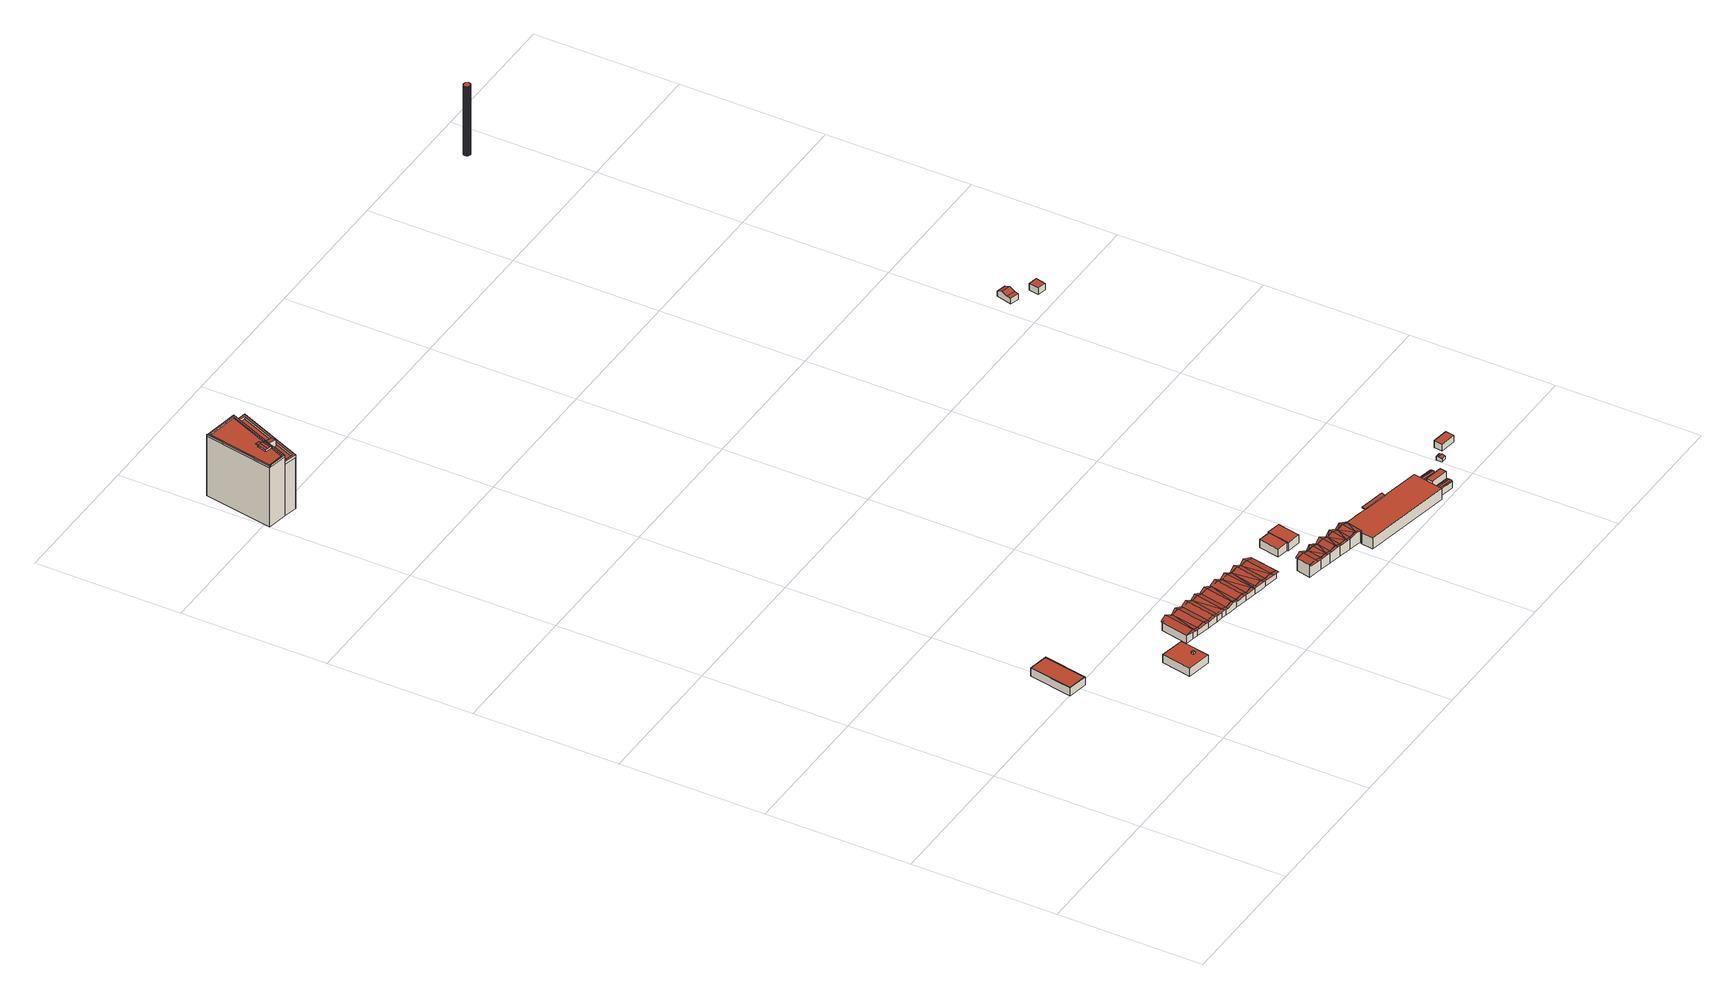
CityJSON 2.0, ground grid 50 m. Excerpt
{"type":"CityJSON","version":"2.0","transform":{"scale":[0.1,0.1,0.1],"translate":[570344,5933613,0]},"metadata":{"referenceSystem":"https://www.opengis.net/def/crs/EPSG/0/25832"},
"CityObjects":{
"building1":{"type":"Building","attributes":{"Grundfläche 2D":"105.972188","Grundhöhe NN":"3.890"},"children":["building1-1","building1-2"],"geometry":[{"type":"Solid","lod":"3","boundaries":[[[[0,1,2,3]],[[4,5,3,2]],[[5,6,0,3]],[[6,7,1,0]],[[7,4,2,1]],[[7,6,5,4]]]],"semantics":{"surfaces":[{"type":"RoofSurface"},{"type":"WallSurface"},{"type":"GroundSurface"}],"values":[[0,1,1,1,1,2]]}}]},
"building1-1":{"type":"BuildingInstallation","parents":["building1"],"geometry":[{"type":"MultiSurface","lod":"3","boundaries":[[[8,9,10,11,12,13]],[[2,3,12,11]],[[3,0,13,12]],[[14,15,9,8]],[[10,9,15,16]]],"semantics":{"surfaces":[{"type":"RoofSurface"},{"type":"WallSurface"}],"values":[0,1,1,1,1]}}]},
"building1-2":{"type":"BuildingInstallation","parents":["building1"],"geometry":[{"type":"MultiSurface","lod":"3","boundaries":[[[13,17,11,10,18,8]],[[16,19,18,10]],[[8,18,19,14]],[[0,1,17,13]],[[1,2,11,17]]],"semantics":{"surfaces":[{"type":"RoofSurface"},{"type":"WallSurface"}],"values":[0,1,1,1,1]}}]},
"building2":{"type":"Building","attributes":{"Grundfläche 2D":"90.471606","Grundhöhe NN":"3.392"},"children":["building2-1","building2-2"],"geometry":[{"type":"Solid","lod":"3","boundaries":[[[[20,21,22,23]],[[21,20,24,25]],[[22,21,25,26]],[[22,26,27,23]],[[20,23,27,24]],[[25,24,27,26]]]],"semantics":{"surfaces":[{"type":"RoofSurface"},{"type":"WallSurface"},{"type":"GroundSurface"}],"values":[[0,1,1,1,1,2]]}}]},
"building2-1":{"type":"BuildingInstallation","parents":["building2"],"geometry":[{"type":"MultiSurface","lod":"3","boundaries":[[[28,29,30,31]],[[31,30,32,33]],[[33,34,28,31]],[[29,28,34,35]],[[35,32,30,29]]],"semantics":{"surfaces":[{"type":"RoofSurface"},{"type":"WallSurface"}],"values":[0,1,1,1,1]}}]},
"building2-2":{"type":"BuildingInstallation","parents":["building2"],"geometry":[{"type":"MultiSurface","lod":"3","boundaries":[[[36,37,38,39]],[[40,41,39,38]],[[41,42,36,39]],[[42,43,37,36]],[[43,40,38,37]],[[43,42,41,40]]],"semantics":{"surfaces":[{"type":"RoofSurface"},{"type":"WallSurface"},{"type":"OuterCeilingSurface"}],"values":[0,1,1,1,1,2]}}]},
"building3":{"type":"Building","attributes":{"Grundfläche 2D":"359.757850","Grundhöhe NN":"0.569"},"children":["building3-1","building3-2","building3-3"],"geometry":[{"type":"Solid","lod":"3","boundaries":[[[[44,45,46,47,48,49,50,51,52,53,54]],[[55,56,57,58,59,60,61,62,63,64,65,66,67,68,69,70,71,72,73]],[[63,62,73,72,74,75]],[[76,77,78,79,80,81,82,83,84,85,86]],[[87,88,89,90,91,92,93,94,95]],[[96,97,98,47,46,45]],[[98,99,48,47]],[[99,100,49,48]],[[80,52,51,50,82,81]],[[53,52,80,79]],[[54,53,79,78]],[[55,73,92,91]],[[91,90,56,55]],[[90,89,57,56]],[[89,88,87,59,58,57]],[[87,95,60,59]],[[95,94,61,60]],[[62,61,94,93]],[[101,102,64,63]],[[102,103,104,66,65,64]],[[104,105,67,66]],[[105,106,107,69,68,67]],[[107,108,70,69]],[[108,109,71,70]],[[109,110,72,71]],[[111,101,63,75]],[[62,93,92,73]],[[110,112,74,72]],[[112,111,75,74]],[[99,98,113,114]],[[100,99,114,115]],[[98,97,96,116,117,113]],[[111,112,118,119]],[[102,101,111,119,120]],[[96,45,44,54,78,77,104,103,102,120,116]],[[104,77,76,105]],[[121,107,106,105,76,86,85]],[[84,122,108,107,121,85]],[[83,82,50,49,109,108,122,84]],[[110,109,49,100,115,118,112]],[[119,118,115,114,113,117,116,120]]]],"semantics":{"surfaces":[{"type":"RoofSurface"},{"type":"WallSurface"},{"type":"GroundSurface"}],"values":[[0,0,0,0,0,1,1,1,1,1,1,1,1,1,1,1,1,1,1,1,1,1,1,1,1,1,1,1,1,1,1,1,1,1,1,1,1,1,1,1,2]]}}]},
"building3-1":{"type":"BuildingInstallation","parents":["building3"],"geometry":[{"type":"MultiSurface","lod":"3","boundaries":[[[123,124,125,126]],[[125,124,127,128]],[[129,128,127,130]],[[124,123,131,132,130,127]],[[129,130,132,133]],[[133,134,135,136,126,125,128,129]],[[136,131,123,126]]],"semantics":{"surfaces":[{"type":"RoofSurface"},{"type":"WallSurface"}],"values":[0,0,0,1,1,1,1]}}]},
"building3-2":{"type":"BuildingInstallation","parents":["building3"],"geometry":[{"type":"MultiSurface","lod":"3","boundaries":[[[137,138,139,140]],[[140,139,141,142]],[[137,140,142,143]],[[138,137,143,144]],[[139,138,144,141]]],"semantics":{"surfaces":[{"type":"RoofSurface"},{"type":"WallSurface"}],"values":[0,1,1,1,1]}}]},
"building3-3":{"type":"BuildingInstallation","parents":["building3"],"geometry":[{"type":"MultiSurface","lod":"3","boundaries":[[[145,146,147,148,122]],[[122,121,149,145]],[[150,151,146,145]],[[151,83,147,146]],[[147,83,84,122,148]],[[121,85,86,149]],[[122,84,85,121]],[[145,149,86,150]]],"semantics":{"surfaces":[{"type":"RoofSurface"},{"type":"WallSurface"}],"values":[0,0,1,1,1,1,1,1]}}]},
"building4":{"type":"Building","attributes":{"Grundfläche 2D":"398.670797","Grundhöhe NN":"3.329"},"geometry":[{"type":"MultiSurface","lod":"3","boundaries":[[[152,153,154,155,156,157,158,159]],[[160,161,156,155,154,153,162,163]],[[164,165,166,167,168]],[[167,169,170,171,172,164,168]],[[164,173,174,165]],[[175,176,172,171,170,169,177,178]],[[176,175,178,177,179,180]],[[181,182,176,180]],[[183,184,185,186,182,181,180,179]],[[157,186,185,184,183,152,159,158]],[[187,188,189,190,191,192,193,194]],[[188,187,194,193,195,196]],[[188,196,197,198]],[[199,200,201,202,203]],[[201,200,199,196,195]],[[199,203,204,205]],[[199,198,197,196]],[[206,207,208,209,210,211,212]],[[210,209,208,207,163,162]],[[207,161,160,163]],[[213,205,204,203,202,214,215]],[[174,173,213,215,214,166,165]],[[216,217,218,219,220,221,222]],[[216,222,221,192,191]],[[216,191,190,189]],[[223,224,225,158,155,160]],[[226,163,154,159,227]],[[228,174,229,171,230,231]],[[232,233,170,168,234,165]],[[175,181,235,236]],[[171,175,236,230]],[[180,237,178,170,233,238]],[[225,239,235,181,185,158]],[[227,159,184,180,238]],[[240,241,190,187,197,242]],[[196,243,194,191,244,245]],[[204,246,242,197,247]],[[248,203,249,200,250,196,245,251]],[[206,212,252,253]],[[208,206,253,254]],[[160,208,254,223]],[[212,209,163,226,252]],[[174,228,246,204,255]],[[232,165,215,203,248]],[[218,256,190,241,257]],[[219,218,257,258]],[[191,259,222,219,258,244]],[[223,254,253,252,226,227,238,233,232,248,251,245,244,258,257,241,240,242,246,228,231,230,236,235,239,225,224]],[[153,152,159,154]],[[153,154,163,162]],[[168,167,166,234]],[[166,165,234]],[[170,169,167,168]],[[169,170,178,177]],[[177,178,237,179]],[[180,179,237]],[[180,184,183,179]],[[184,159,152,183]],[[192,191,194,193]],[[193,194,243,195]],[[196,195,243]],[[250,201,195,196]],[[201,200,249,202]],[[201,250,200]],[[203,202,249]],[[209,210,162,163]],[[212,211,210,209]],[[202,203,215,214]],[[215,165,166,214]],[[220,219,222,221]],[[221,222,259,192]],[[191,192,259]]],"semantics":{"surfaces":[{"type":"RoofSurface"},{"type":"WallSurface"},{"type":"GroundSurface"}],"values":[0,0,0,0,0,0,0,0,0,0,0,0,0,0,0,0,0,0,0,0,0,0,0,0,0,1,1,1,1,1,1,1,1,1,1,1,1,1,1,1,1,1,1,1,1,1,1,2,0,0,0,0,0,0,0,0,0,0,0,0,0,0,0,0,0,0,0,0,0,0,0,0]}}]},
"building5":{"type":"Building","attributes":{"Grundfläche 2D":"70.812912","Grundhöhe NN":"3.318"},"geometry":[{"type":"Solid","lod":"3","boundaries":[[[[260,261,262,263,264]],[[265,266,267,268]],[[266,269,270,262,261,260,271,272,267]],[[263,262,270,273]],[[264,263,273,274]],[[260,264,274,271]],[[268,267,272,275]],[[265,268,275,276]],[[266,265,276,269]],[[270,269,276,275,272,271,274,273]]]],"semantics":{"surfaces":[{"type":"RoofSurface"},{"type":"WallSurface"},{"type":"GroundSurface"}],"values":[[0,0,1,1,1,1,1,1,1,2]]}}]},
"building6":{"type":"Building","attributes":{"Grundfläche 2D":"468.175125","Grundhöhe NN":"2.280"},"geometry":[{"type":"MultiSurface","lod":"3","boundaries":[[[277,278,279]],[[280,277,281,282]],[[277,280,283,278]],[[284,285,280]],[[280,285,286,278,283]],[[287,288,289,290,291,292,293]],[[277,288,282,281]],[[288,277,279,290,289]],[[294,295,296,297,298,299,300,301]],[[302,303,304,298,297,296,295,305]],[[303,306,304]],[[307,303,302,305]],[[303,307,308,306]],[[292,307,287,293]],[[307,292,306,308]],[[291,306,292]],[[309,310,311,312,313,314]],[[315,316,317,318,319,320,321,322,323,324,325,326,327,328]],[[285,329,286]],[[284,330,285]],[[285,330,331,329]],[[332,333,334,335,330]],[[330,335,329,331]],[[336,329,335]],[[337,338,281,339,340]],[[277,341,283,342,285,343,344]],[[293,345,339,281,346]],[[292,289,347,277,344,348]],[[301,300,349,350]],[[302,296,301,350,351]],[[349,300,297,303,352]],[[302,351,345,293,353]],[[352,303,354,308,355,292,348,356]],[[328,314,313,312,357,315]],[[309,314,328,327]],[[358,311,310,309,327,326]],[[312,311,358,357]],[[318,359,360,319]],[[320,361,362,321]],[[322,321,362,363]],[[323,322,363,364]],[[324,323,364,365]],[[325,324,365,366]],[[326,325,366,367]],[[327,326,367,368]],[[328,327,368,369]],[[315,328,369,370]],[[316,315,370,371]],[[317,316,371,372]],[[318,317,372,359]],[[361,320,334,373,374,337,340,375]],[[334,320,319,335]],[[360,343,285,376,331,377,335,319]],[[348,344,343,360,359,372,371,370,369,368,367,366,365,364,363,362,361,375,340,339,345,351,350,349,352,356]],[[327,328,315,357,358,326]],[[341,277,279]],[[278,283,341,279]],[[286,285,342,278]],[[278,342,283]],[[290,289,292,291]],[[277,347,279]],[[290,279,347,289]],[[298,297,300,299]],[[304,303,297,298]],[[354,303,304]],[[304,306,308,354]],[[292,355,291]],[[306,291,355,308]],[[376,285,286]],[[286,329,331,376]],[[335,377,336]],[[329,336,377,331]]],"semantics":{"surfaces":[{"type":"RoofSurface"},{"type":"WallSurface"},{"type":"GroundSurface"}],"values":[0,0,0,0,0,0,0,0,0,0,0,0,0,0,0,0,0,0,0,0,0,0,0,0,1,1,1,1,1,1,1,1,1,1,1,1,1,1,1,1,1,1,1,1,1,1,1,1,1,1,1,1,1,2,2,0,0,0,0,0,0,0,0,0,0,0,0,0,0,0,0,0]}}]},
"building7":{"type":"Building","attributes":{"Grundfläche 2D":"12.370779","Grundhöhe NN":"2.280"},"geometry":[{"type":"Solid","lod":"3","boundaries":[[[[378,379,380]],[[381,380,382]],[[383,380,381]],[[378,380,383]],[[384,381,382,385]],[[386,385,387]],[[384,385,386]],[[387,385,382,380,379,388,389]],[[386,387,389,390]],[[391,378,383,381,384,386,390,392]],[[379,378,391,388]],[[390,389,388,391,392]]]],"semantics":{"surfaces":[{"type":"RoofSurface"},{"type":"WallSurface"},{"type":"GroundSurface"}],"values":[[0,0,0,0,0,0,0,1,1,1,1,2]]}}]},
"building8":{"type":"Building","attributes":{"Grundfläche 2D":"14.868000","Grundhöhe NN":"2.280"},"geometry":[{"type":"Solid","lod":"3","boundaries":[[[[393,394,395,396]],[[397,398,396,395]],[[398,399,393,396]],[[399,400,394,393]],[[400,397,395,394]],[[400,399,398,397]]]],"semantics":{"surfaces":[{"type":"RoofSurface"},{"type":"WallSurface"},{"type":"GroundSurface"}],"values":[[0,1,1,1,1,2]]}}]},
"building9":{"type":"Building","attributes":{"Grundfläche 2D":"13.009308","Grundhöhe NN":"2.280"},"geometry":[{"type":"Solid","lod":"3","boundaries":[[[[401,402,403]],[[404,402,401]],[[405,403,406]],[[401,403,405]],[[407,405,406,408]],[[409,408,410]],[[407,408,409]],[[410,408,406,403,402,411,412]],[[409,410,412,413]],[[404,401,405,407,409,413,414]],[[402,404,414,411]],[[412,411,414,413]]]],"semantics":{"surfaces":[{"type":"RoofSurface"},{"type":"WallSurface"},{"type":"GroundSurface"}],"values":[[0,0,0,0,0,0,0,1,1,1,1,2]]}}]},
"building10":{"type":"Building","attributes":{"Grundfläche 2D":"3.675953","Grundhöhe NN":"3.756"},"geometry":[{"type":"Solid","lod":"3","boundaries":[[[[415,416,417,418]],[[415,418,419]],[[415,419,420]],[[419,418,417,421,422]],[[420,419,422,423]],[[416,415,420,423,424]],[[417,416,424,421]],[[422,421,424,423]]]],"semantics":{"surfaces":[{"type":"RoofSurface"},{"type":"WallSurface"},{"type":"GroundSurface"}],"values":[[0,0,0,1,1,1,1,2]]}}]},
"building11":{"type":"Building","attributes":{"Grundfläche 2D":"16.417126","Grundhöhe NN":"3.618"},"geometry":[{"type":"Solid","lod":"3","boundaries":[[[[425,426,427,428]],[[429,430,428,427]],[[430,431,425,428]],[[431,432,426,425]],[[432,429,427,426]],[[432,431,430,429]]]],"semantics":{"surfaces":[{"type":"RoofSurface"},{"type":"WallSurface"},{"type":"GroundSurface"}],"values":[[0,1,1,1,1,2]]}}]},
"building12":{"type":"Building","attributes":{"Grundfläche 2D":"17.840574","Grundhöhe NN":"4.185"},"geometry":[{"type":"Solid","lod":"3","boundaries":[[[[433,434,435,436]],[[437,433,436,438]],[[439,437,438,440]],[[440,438,436,435,441,442]],[[439,440,442,443]],[[434,433,437,439,443,444]],[[435,434,444,441]],[[442,441,444,443]]]],"semantics":{"surfaces":[{"type":"RoofSurface"},{"type":"WallSurface"},{"type":"GroundSurface"}],"values":[[0,0,0,1,1,1,1,2]]}}]},
"building13":{"type":"Building","attributes":{"Grundfläche 2D":"11.212240","Grundhöhe NN":"4.030"},"geometry":[{"type":"Solid","lod":"3","boundaries":[[[[445,446,447,448]],[[446,445,449,450]],[[447,446,450,451]],[[448,447,451,452]],[[445,448,452,449]],[[450,449,452,451]]]],"semantics":{"surfaces":[{"type":"RoofSurface"},{"type":"WallSurface"},{"type":"GroundSurface"}],"values":[[0,1,1,1,1,2]]}}]},
"building14":{"type":"Building","attributes":{"Grundfläche 2D":"3.865412","Grundhöhe NN":"5.800"},"geometry":[{"type":"Solid","lod":"3","boundaries":[[[[453,454,455,456,457,458,459,460,461,462,463,464,465,466,467,468,469,470,471,472,473,474,475,476,477,478,479,480,481,482,483,484,485,486,487,488,489,490,491,492,493,494,495,496,497,498,499,500,501,502,503,504,505,506,507,508,509,510,511,512,513,514,515,516,517,518]],[[519,520,456,455]],[[520,521,457,456]],[[521,522,458,457]],[[522,523,459,458]],[[524,519,455,454]],[[525,526,518,517]],[[526,527,453,518]],[[527,524,454,453]],[[523,528,460,459]],[[528,529,461,460]],[[529,530,462,461]],[[530,531,463,462]],[[531,532,464,463]],[[532,533,465,464]],[[533,534,466,465]],[[534,535,467,466]],[[535,536,468,467]],[[536,537,469,468]],[[537,538,470,469]],[[538,539,471,470]],[[539,540,472,471]],[[540,541,473,472]],[[541,542,474,473]],[[542,543,475,474]],[[543,544,476,475]],[[544,545,477,476]],[[545,546,478,477]],[[546,547,479,478]],[[547,548,480,479]],[[548,549,481,480]],[[549,550,482,481]],[[550,551,483,482]],[[551,552,484,483]],[[552,553,485,484]],[[553,554,486,485]],[[554,555,487,486]],[[555,556,488,487]],[[556,557,489,488]],[[557,558,490,489]],[[558,559,491,490]],[[559,560,492,491]],[[560,561,493,492]],[[561,562,494,493]],[[562,563,495,494]],[[563,564,496,495]],[[564,565,497,496]],[[565,566,498,497]],[[566,567,499,498]],[[567,568,500,499]],[[568,569,501,500]],[[569,570,502,501]],[[570,571,503,502]],[[571,572,504,503]],[[572,573,505,504]],[[573,574,506,505]],[[574,575,507,506]],[[575,576,508,507]],[[576,577,509,508]],[[577,578,510,509]],[[578,579,511,510]],[[579,580,512,511]],[[580,581,513,512]],[[581,582,514,513]],[[582,583,515,514]],[[583,584,516,515]],[[584,525,517,516]],[[584,583,582,581,580,579,578,577,576,575,574,573,572,571,570,569,568,567,566,565,564,563,562,561,560,559,558,557,556,555,554,553,552,551,550,549,548,547,546,545,544,543,542,541,540,539,538,537,536,535,534,533,532,531,530,529,528,523,522,521,520,519,524,527,526,525]]]],"semantics":{"surfaces":[{"type":"RoofSurface"},{"type":"WallSurface"},{"type":"GroundSurface"}],"values":[[0,1,1,1,1,1,1,1,1,1,1,1,1,1,1,1,1,1,1,1,1,1,1,1,1,1,1,1,1,1,1,1,1,1,1,1,1,1,1,1,1,1,1,1,1,1,1,1,1,1,1,1,1,1,1,1,1,1,1,1,1,1,1,1,1,1,1,2]]}}]}
},
"vertices":[
[488,464,68],[515,616,68],[447,628,68],[420,477,68],[447,628,39],[420,477,39],[488,464,39],[515,616,39],
[487,465,69],[421,478,69],[448,627,69],[447,628,69],[420,477,69],[488,464,69],[487,465,68],[421,478,68],[448,627,68],
[515,616,69],[513,615,69],[513,615,68],
[705,323,63],[685,219,63],[770,204,63],[789,307,63],[705,323,34],[685,219,34],[770,204,34],[789,307,34],
[758,242,71],[759,249,71],[752,251,71],[751,243,71],[752,251,63],[751,243,63],[758,242,63],[759,249,63],
[788,253,50],[796,290,50],[786,292,50],[779,255,50],[786,292,48],[779,255,48],[788,253,48],[796,290,48],
[73,2972,207],[71,2969,207],[73,2969,207],[119,2959,207],[218,3190,207],[170,3199,207],[168,3194,207],[169,3194,207],[209,3185,207],[115,2967,207],[74,2975,207],[162,3195,232],[103,3057,232],[104,3056,232],[103,3054,232],[90,3022,232],[88,3023,232],[67,2975,232],[9,2985,232],[8,2980,232],[71,2968,232],[73,2972,232],[94,3020,232],[92,3021,232],[106,3052,232],[106,3053,232],[107,3052,232],[170,3199,232],[52,3220,232],[51,3215,232],[46,3221,232],[2,2981,232],[92,3021,197],[94,3020,197],[74,2975,197],[115,2967,197],[209,3185,197],[169,3194,197],[168,3194,197],[114,3069,197],[107,3052,197],[106,3053,197],[106,3052,197],[90,3022,227],[103,3054,227],[104,3056,227],[103,3057,227],[162,3195,227],[51,3215,227],[9,2985,227],[67,2975,227],[88,3023,227],[71,2969,197],[73,2969,197],[119,2959,197],[218,3190,197],[170,3199,197],[8,2980,227],[71,2968,227],[73,2972,227],[94,3020,227],[92,3021,227],[106,3052,227],[106,3053,227],[107,3052,227],[170,3199,227],[52,3220,227],[2,2981,227],[46,3221,227],[119,2959,6],[218,3190,6],[170,3199,6],[71,2969,6],[73,2969,6],[46,3221,6],[2,2981,6],[71,2968,6],[106,3053,220],[107,3052,220],
[65,3031,234],[74,3029,235],[83,3060,235],[75,3063,234],[83,3026,235],[92,3058,235],[99,3056,234],[90,3024,234],[65,3031,227],[90,3024,227],[99,3056,227],[92,3058,227],[83,3060,227],[75,3063,227],
[84,3075,229],[81,3065,229],[95,3061,229],[98,3071,229],[95,3061,227],[98,3071,227],[84,3075,227],[81,3065,227],
[138,3038,220],[145,3055,217],[114,3069,217],[108,3055,220],[106,3052,220],[138,3038,197],[145,3055,197],
[939,391,63],[915,400,70],[914,390,70],[896,293,70],[894,282,70],[917,283,63],[919,289,63],[938,385,63],[873,298,63],[872,291,63],[891,397,63],[890,394,63],[1024,263,70],[1068,360,63],[1070,367,63],[1049,376,70],[1046,365,70],[1024,376,63],[1022,369,63],[1002,275,63],[1000,266,63],[1047,258,63],[1049,266,63],[982,279,70],[980,267,70],[1004,384,70],[1002,373,70],[981,382,63],[980,377,63],[960,282,63],[958,275,63],[962,391,71],[960,381,70],[940,286,70],[938,276,70],[1162,246,70],[1159,233,70],[1180,235,63],[1182,243,63],[1201,335,63],[1202,340,63],[1183,351,71],[1181,339,70],[1157,348,63],[1156,343,63],[1136,251,63],[1135,244,63],[1115,241,70],[1135,347,70],[1138,359,70],[1115,357,63],[1114,351,63],[1095,258,63],[1093,250,63],[823,307,63],[847,290,70],[850,302,70],[869,398,70],[871,408,70],[844,407,63],[843,403,63],[1071,250,70],[1095,367,71],[1093,356,70],[1203,224,70],[1230,225,63],[1232,234,63],[1250,325,63],[1252,332,63],[1226,343,70],[1224,331,70],[873,298,33],[896,294,33],[919,289,33],[890,394,33],[938,385,33],[1049,266,33],[1026,270,70],[1002,275,33],[1026,270,33],[1068,360,33],[1022,369,33],[1067,361,64],[960,282,33],[982,279,33],[981,377,64],[980,377,33],[940,286,33],[1162,246,33],[1182,243,33],[1136,251,33],[1157,343,64],[1201,335,33],[1156,343,33],[1095,258,33],[1117,254,70],[1114,351,33],[1115,351,64],[1137,347,70],[1135,347,33],[843,403,33],[823,307,33],[850,302,33],[1074,262,70],[1205,238,70],[1232,234,33],[1250,325,33],[1202,335,64],
[1384,348,64],[1369,274,64],[1368,270,64],[1418,262,64],[1432,340,64],[1327,281,62],[1369,274,62],[1383,345,62],[1341,353,62],[1369,274,33],[1368,270,33],[1384,348,33],[1383,345,33],[1418,262,33],[1432,340,33],[1341,353,33],[1327,281,33],
[1446,180,68],[1471,189,75],[1447,185,68],[1454,116,73],[1434,130,68],[1432,124,68],[1468,176,75],[1476,116,68],[1490,171,68],[1492,178,68],[1388,133,68],[1410,124,75],[1423,184,75],[1426,197,74],[1402,194,68],[1401,188,68],[1390,139,68],[1298,151,68],[1322,141,73],[1325,152,73],[1335,200,73],[1338,214,73],[1310,211,68],[1309,205,68],[1299,157,68],[1348,147,68],[1357,196,68],[1358,202,68],[1347,140,68],[1381,205,74],[1366,133,72],[1379,192,74],[1712,134,66],[1713,136,66],[1715,148,67],[1626,164,67],[1624,153,66],[1624,151,66],[1624,153,64],[1577,162,64],[1577,161,64],[1537,169,64],[1535,163,64],[1523,112,64],[1522,106,64],[1520,106,64],[1513,64,64],[1827,6,64],[1846,111,64],[1713,136,64],[1712,134,64],[1624,151,64],[1516,180,74],[1499,110,76],[1513,167,75],[1520,106,69],[1522,106,69],[1523,112,69],[1535,163,69],[1537,169,69],[1477,121,68],[1456,125,73],[1434,130,23],[1477,121,23],[1447,179,69],[1472,175,73],[1490,171,23],[1446,180,23],[1390,139,23],[1412,134,75],[1444,180,69],[1401,188,23],[1309,205,23],[1299,157,23],[1348,147,23],[1357,196,23],[1368,143,72],[1359,196,68],[1399,188,69],[1379,192,23],[1626,164,64],[1715,148,64],[1537,169,23],[1535,163,23],[1523,112,23],[1522,106,23],[1520,106,23],[1513,64,23],[1827,6,23],[1846,111,23],[1713,136,23],[1712,134,23],[1624,151,23],[1624,153,23],[1577,162,23],[1577,161,23],[1521,112,69],[1500,116,76],[1521,112,23],[1493,171,69],[1533,163,69],
[1895,28,48],[1841,38,48],[1840,33,51],[1893,17,52],[1839,27,52],[1894,23,51],[1892,11,51],[1838,21,51],[1891,6,48],[1837,16,48],[1841,38,23],[1837,16,23],[1891,6,23],[1895,28,23],[1894,23,23],
[1906,35,63],[1910,58,63],[1849,69,63],[1845,46,63],[1849,69,23],[1845,46,23],[1906,35,23],[1910,58,23],
[1905,85,51],[1852,101,48],[1851,95,51],[1906,90,48],[1904,79,53],[1850,90,53],[1902,73,51],[1849,83,51],[1901,66,48],[1848,77,48],[1852,101,23],[1848,77,23],[1901,66,23],[1906,90,23],
[1970,97,53],[1970,86,50],[1987,85,50],[1988,96,53],[1988,106,50],[1971,107,50],[1987,85,38],[1988,106,38],[1971,107,38],[1970,86,38],
[2075,106,61],[2079,135,61],[2024,143,61],[2020,114,61],[2024,143,36],[2020,114,36],[2075,106,36],[2079,135,36],
[2047,1610,71],[2052,1630,62],[2021,1638,62],[2016,1618,71],[2043,1591,63],[2011,1600,63],[2039,1576,62],[2007,1584,62],[2021,1638,42],[2007,1584,42],[2039,1576,42],[2052,1630,42],
[2121,1531,64],[2128,1566,64],[2097,1572,64],[2090,1538,64],[2121,1531,40],[2128,1566,40],[2097,1572,40],[2090,1538,40],
[1839,3338,315],[1840,3339,315],[1841,3339,315],[1842,3340,315],[1842,3342,315],[1843,3342,315],[1843,3343,315],[1843,3344,315],[1844,3345,315],[1844,3346,315],[1844,3347,315],[1844,3348,315],[1844,3349,315],[1843,3350,315],[1843,3351,315],[1843,3352,315],[1842,3353,315],[1841,3354,315],[1840,3355,315],[1839,3356,315],[1838,3357,315],[1836,3357,315],[1835,3358,315],[1834,3358,315],[1833,3358,315],[1832,3358,315],[1831,3358,315],[1830,3358,315],[1829,3357,315],[1828,3357,315],[1827,3357,315],[1826,3356,315],[1825,3355,315],[1825,3354,315],[1824,3354,315],[1824,3353,315],[1823,3353,315],[1823,3352,315],[1822,3351,315],[1822,3350,315],[1822,3349,315],[1822,3348,315],[1822,3347,315],[1822,3346,315],[1822,3345,315],[1822,3344,315],[1823,3342,315],[1823,3341,315],[1824,3341,315],[1824,3340,315],[1825,3339,315],[1826,3338,315],[1827,3338,315],[1827,3337,315],[1828,3337,315],[1829,3337,315],[1830,3336,315],[1831,3336,315],[1832,3336,315],[1833,3336,315],[1834,3336,315],[1835,3336,315],[1836,3336,315],[1836,3337,315],[1837,3337,315],[1838,3337,315],[1841,3339,58],[1842,3340,58],[1842,3342,58],[1843,3342,58],[1843,3343,58],[1840,3339,58],[1837,3337,58],[1838,3337,58],[1839,3338,58],[1843,3344,58],[1844,3345,58],[1844,3346,58],[1844,3347,58],[1844,3348,58],[1844,3349,58],[1843,3350,58],[1843,3351,58],[1843,3352,58],[1842,3353,58],[1841,3354,58],[1840,3355,58],[1839,3356,58],[1838,3357,58],[1836,3357,58],[1835,3358,58],[1834,3358,58],[1833,3358,58],[1832,3358,58],[1831,3358,58],[1830,3358,58],[1829,3357,58],[1828,3357,58],[1827,3357,58],[1826,3356,58],[1825,3355,58],[1825,3354,58],[1824,3354,58],[1824,3353,58],[1823,3353,58],[1823,3352,58],[1822,3351,58],[1822,3350,58],[1822,3349,58],[1822,3348,58],[1822,3347,58],[1822,3346,58],[1822,3345,58],[1822,3344,58],[1823,3342,58],[1823,3341,58],[1824,3341,58],[1824,3340,58],[1825,3339,58],[1826,3338,58],[1827,3338,58],[1827,3337,58],[1828,3337,58],[1829,3337,58],[1830,3336,58],[1831,3336,58],[1832,3336,58],[1833,3336,58],[1834,3336,58],[1835,3336,58],[1836,3336,58],[1836,3337,58]
]}
